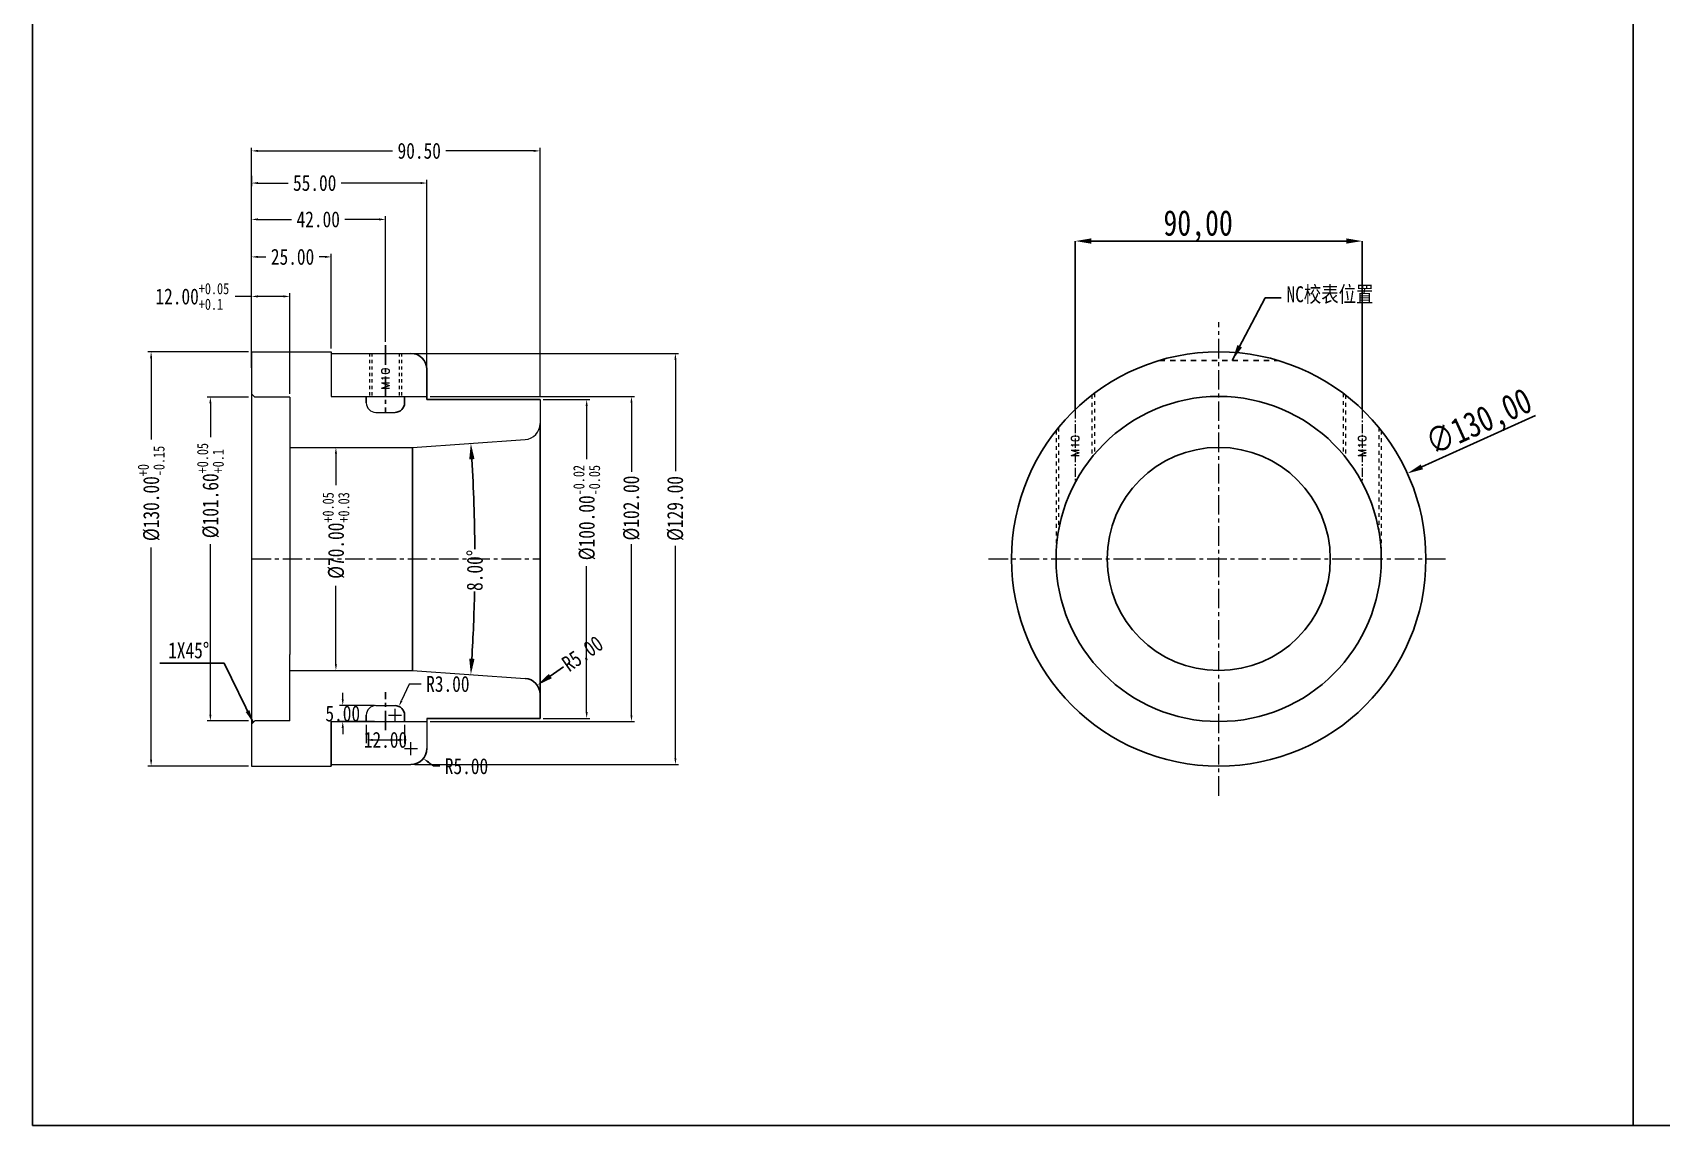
# Model space of a CAD drawing. Header units: millimetres. Extents: x 3372 to 4254, y -2880 to -2194.
# Drawn here: x 3372 to 3883, y -2880 to -2537 of the extents above; entities that cross this region are included whole.
import ezdxf
from ezdxf.enums import TextEntityAlignment as Align

# ---------------------------------------------------------------- set-up
doc = ezdxf.new("R2010")
doc.units = ezdxf.units.MM
doc.header["$LTSCALE"] = 16.335
doc.header["$PDMODE"] = 3
doc.header["$PDSIZE"] = 0.3125
doc.linetypes.add('CENTER', pattern=[0.6, 0.375, -0.075, 0.075, -0.075])
doc.linetypes.add('HIDDEN', pattern=[0.2, 0.1, -0.1])
doc.layers.get('0').update_dxf_attribs({"linetype": 'CONTINUOUS'})
doc.layers.get('Defpoints').update_dxf_attribs({"linetype": 'CONTINUOUS'})
doc.layers.add('DEFAULT_2', color=8, linetype='HIDDEN')
doc.layers.add('dim', color=82, linetype='CONTINUOUS', lineweight=9)
doc.layers.add('screw', color=33, linetype='CONTINUOUS', lineweight=13)
doc.styles.get("Standard").update_dxf_attribs({"font": 'txt', "width": 0.8})
doc.styles.add('TXT', font='txt.shx', dxfattribs={"bigfont": 'gbcbig.shx'})
doc.dimstyles.new('ISO-25', dxfattribs={"dimtxt": 8, "dimasz": 6, "dimexe": 1.25, "dimexo": 0.625, "dimgap": 0, "dimtad": 1, "dimdsep": 46, "dimtxsty": 'Standard', "dimcen": 0, "dimclrd": 4, "dimclre": 4, "dimclrt": 6, "dimazin": 0, "dimtfac": 1, "dimtofl": 0, "dimtmove": 0, "dimatfit": 3, "dimfxl": 0, "dimarcsym": 0})
doc.dimstyles.new('mold', dxfattribs={"dimtxt": 8, "dimasz": 5, "dimexe": 0, "dimexo": 0, "dimgap": 0, "dimtad": 1, "dimzin": 1, "dimtxsty": 'Standard', "dimcen": 0, "dimclrd": 4, "dimclre": 4, "dimclrt": 6, "dimazin": 0, "dimtfac": 1, "dimtofl": 0, "dimtmove": 0, "dimatfit": 3, "dimfxl": 0, "dimarcsym": 0})
doc.dimstyles.get("Standard").update_dxf_attribs({"dimtxt": 0.15625, "dimasz": 0.1875, "dimexe": 0.125, "dimexo": 0.0625, "dimtad": 0, "dimtih": 1, "dimtoh": 1, "dimdsep": 46, "dimtxsty": 'Standard', "dimcen": 0.09, "dimadec": 0, "dimazin": 0, "dimtp": 0.01, "dimtm": 0.01, "dimtfac": 1, "dimtofl": 0, "dimtmove": 0, "dimatfit": 3, "dimfxl": 0, "dimtolj": 1, "dimarcsym": 0})
doc.dimstyles.new('STANDARD$0', dxfattribs={"dimscale": 2, "dimtxt": 3, "dimasz": 3, "dimexe": 1.25, "dimexo": 0.625, "dimgap": 0.5, "dimtad": 0, "dimdsep": 46, "dimlunit": 6, "dimtxsty": 'Standard', "dimblk": 'CLOSEDBLANK', "dimcen": 0, "dimclrt": 2, "dimazin": 2, "dimtfac": 2, "dimtmove": 1, "dimatfit": 3, "dimfxl": 0, "dimtolj": 1, "dimtzin": 0, "dimarcsym": 0})

# ---------------------------------------------------------------- blocks, each defined once
blk = doc.blocks.new('*D77')
at = {"color": 1, "lineweight": 0, "transparency": 16777216}
for p, q in [((3440.08, -2651), (3427.16, -2651)), ((3440.08, -2752.6), (3427.16, -2752.6))]:
    blk.add_line(p, q, dxfattribs=at)
at = {"color": 0, "lineweight": 0, "transparency": 16777216}
for p, q in [((3428.16, -2653), (3428.16, -2663.55)), ((3428.16, -2750.6), (3428.16, -2697.15))]:
    blk.add_line(p, q, dxfattribs=at)
at = {"color": 0, "transparency": 16777216}
for points in [[(3427.83, -2653), (3428.5, -2653), (3428.16, -2651)], [(3427.83, -2750.6), (3428.5, -2750.6), (3428.16, -2752.6)]]:
    blk.add_solid(points, dxfattribs=at)
at = {"layer": 'Defpoints', "color": 0, "transparency": 16777216}
for p in [(3441.08, -2651), (3428.16, -2752.6), (3441.08, -2752.6)]:
    blk.add_point(p, dxfattribs=at)
at = {"color": 0, "lineweight": 0, "transparency": 16777216, "insert": (3428.16, -2680.35), "char_height": 5, "attachment_point": 5, "rotation": 90}
blk.add_mtext('\\A1;%%C101.60{\\H0.7x;\\S+0.05^ +0.1;}', dxfattribs=at)
blk = doc.blocks.new('*D78')
at = {"color": 0, "lineweight": 0, "transparency": 16777216}
for p, q in [((3441.08, -2619.43), (3435.96, -2619.43)), ((3451.08, -2619.43), (3443.08, -2619.43))]:
    blk.add_line(p, q, dxfattribs=at)
at = {"color": 1, "lineweight": 0, "transparency": 16777216}
for p, q in [((3441.08, -2641.8), (3441.08, -2618.43)), ((3453.08, -2650), (3453.08, -2618.43))]:
    blk.add_line(p, q, dxfattribs=at)
at = {"color": 0, "transparency": 16777216}
for points in [[(3443.08, -2619.09), (3443.08, -2619.76), (3441.08, -2619.43)], [(3451.08, -2619.09), (3451.08, -2619.76), (3453.08, -2619.43)]]:
    blk.add_solid(points, dxfattribs=at)
at = {"layer": 'Defpoints', "color": 0, "transparency": 16777216}
for p in [(3453.08, -2619.43), (3441.08, -2642.8), (3453.08, -2651)]:
    blk.add_point(p, dxfattribs=at)
at = {"color": 0, "lineweight": 0, "transparency": 16777216, "insert": (3422.49, -2619.43), "char_height": 5, "attachment_point": 5}
blk.add_mtext('\\A1;12.00{\\H0.7x;\\S+0.05^ +0.1;}', dxfattribs=at)
blk = doc.blocks.new('*D79')
at = {"color": 1, "lineweight": 0, "transparency": 16777216}
for p, q in [((3440.08, -2636.8), (3408.57, -2636.8)), ((3440.08, -2766.8), (3408.57, -2766.8))]:
    blk.add_line(p, q, dxfattribs=at)
at = {"color": 0, "lineweight": 0, "transparency": 16777216}
for p, q in [((3409.57, -2638.8), (3409.57, -2664.35)), ((3409.57, -2764.8), (3409.57, -2698.15))]:
    blk.add_line(p, q, dxfattribs=at)
at = {"color": 0, "transparency": 16777216}
for points in [[(3409.24, -2638.8), (3409.9, -2638.8), (3409.57, -2636.8)], [(3409.24, -2764.8), (3409.9, -2764.8), (3409.57, -2766.8)]]:
    blk.add_solid(points, dxfattribs=at)
at = {"layer": 'Defpoints', "color": 0, "transparency": 16777216}
for p in [(3441.08, -2636.8), (3409.57, -2766.8), (3441.08, -2766.8)]:
    blk.add_point(p, dxfattribs=at)
at = {"color": 0, "lineweight": 0, "transparency": 16777216, "insert": (3409.57, -2681.25), "char_height": 5, "attachment_point": 5, "rotation": 90}
blk.add_mtext('\\A1;%%C130.00{\\H0.7x;\\S+0^ -0.15;}', dxfattribs=at)
blk = doc.blocks.new('*D80')
at = {"color": 1, "lineweight": 0, "transparency": 16777216}
for p, q in [((3454.08, -2666.8), (3468.54, -2666.8)), ((3454.08, -2736.8), (3468.54, -2736.8))]:
    blk.add_line(p, q, dxfattribs=at)
at = {"color": 0, "lineweight": 0, "transparency": 16777216}
for p, q in [((3467.54, -2668.8), (3467.54, -2678.65)), ((3467.54, -2734.8), (3467.54, -2710.25))]:
    blk.add_line(p, q, dxfattribs=at)
at = {"color": 0, "transparency": 16777216}
for points in [[(3467.21, -2668.8), (3467.88, -2668.8), (3467.54, -2666.8)], [(3467.21, -2734.8), (3467.88, -2734.8), (3467.54, -2736.8)]]:
    blk.add_solid(points, dxfattribs=at)
at = {"layer": 'Defpoints', "color": 0, "transparency": 16777216}
for p in [(3453.08, -2666.8), (3453.08, -2736.8), (3467.54, -2736.8)]:
    blk.add_point(p, dxfattribs=at)
at = {"color": 0, "lineweight": 0, "transparency": 16777216, "insert": (3467.54, -2694.45), "char_height": 5, "attachment_point": 5, "rotation": 90}
blk.add_mtext('\\A1;%%C70.00{\\H0.7x;\\S+0.05^ +0.03;}', dxfattribs=at)
blk = doc.blocks.new('*D81')
at = {"color": 1, "lineweight": 0, "transparency": 16777216}
for p, q in [((3477.08, -2753.8), (3477.08, -2759.57)), ((3489.08, -2753.8), (3489.08, -2759.57))]:
    blk.add_line(p, q, dxfattribs=at)
at = {"color": 0, "lineweight": 0, "transparency": 16777216}
blk.add_line((3479.08, -2758.57), (3487.08, -2758.57), dxfattribs=at)
at = {"color": 0, "transparency": 16777216}
for points in [[(3479.08, -2758.23), (3479.08, -2758.9), (3477.08, -2758.57)], [(3487.08, -2758.23), (3487.08, -2758.9), (3489.08, -2758.57)]]:
    blk.add_solid(points, dxfattribs=at)
at = {"layer": 'Defpoints', "color": 0, "transparency": 16777216}
for p in [(3477.08, -2752.8), (3489.08, -2752.8), (3489.08, -2758.57)]:
    blk.add_point(p, dxfattribs=at)
at = {"color": 0, "lineweight": 0, "transparency": 16777216, "insert": (3483.08, -2758.57), "char_height": 5, "attachment_point": 5}
blk.add_mtext('\\A1;12.00', dxfattribs=at)
blk = doc.blocks.new('*D82')
at = {"color": 0, "lineweight": 0, "transparency": 16777216}
for p, q in [((3490.48, -2741.03), (3488.13, -2746.24)), ((3494.32, -2741.03), (3490.48, -2741.03))]:
    blk.add_line(p, q, dxfattribs=at)
at = {"color": 1, "lineweight": 0, "transparency": 16777216}
for p, q in [((3486.08, -2752.8), (3486.08, -2748.8)), ((3484.08, -2750.8), (3488.08, -2750.8))]:
    blk.add_line(p, q, dxfattribs=at)
at = {"color": 0, "transparency": 16777216}
blk.add_solid([(3487.83, -2746.1), (3488.44, -2746.38), (3487.31, -2748.06)], dxfattribs=at)
at = {"layer": 'Defpoints', "color": 0, "transparency": 16777216}
for p in [(3487.31, -2748.06), (3486.08, -2750.8)]:
    blk.add_point(p, dxfattribs=at)
at = {"color": 0, "lineweight": 0, "transparency": 16777216, "insert": (3502.65, -2741.03), "char_height": 5, "attachment_point": 5}
blk.add_mtext('\\A1;R3.00', dxfattribs=at)
blk = doc.blocks.new('*D89')
at = {"color": 1, "lineweight": 0, "transparency": 16777216}
for p, q in [((3441.08, -2641.8), (3441.08, -2606.03)), ((3466.08, -2635.8), (3466.08, -2606.03))]:
    blk.add_line(p, q, dxfattribs=at)
at = {"color": 0, "lineweight": 0, "transparency": 16777216}
for p, q in [((3443.08, -2607.03), (3445.6, -2607.03)), ((3464.08, -2607.03), (3462.27, -2607.03))]:
    blk.add_line(p, q, dxfattribs=at)
at = {"color": 0, "transparency": 16777216}
for points in [[(3443.08, -2606.69), (3443.08, -2607.36), (3441.08, -2607.03)], [(3464.08, -2606.69), (3464.08, -2607.36), (3466.08, -2607.03)]]:
    blk.add_solid(points, dxfattribs=at)
at = {"layer": 'Defpoints', "color": 0, "transparency": 16777216}
for p in [(3441.08, -2607.03), (3466.08, -2636.8), (3441.08, -2642.8)]:
    blk.add_point(p, dxfattribs=at)
at = {"color": 0, "lineweight": 0, "transparency": 16777216, "insert": (3453.94, -2607.03), "char_height": 5, "attachment_point": 5}
blk.add_mtext('\\A1;25.00', dxfattribs=at)
blk = doc.blocks.new('*D90')
at = {"color": 1, "lineweight": 0, "transparency": 16777216}
for p, q in [((3441.08, -2626.11), (3441.08, -2594.27)), ((3483.08, -2633.72), (3483.08, -2594.27))]:
    blk.add_line(p, q, dxfattribs=at)
at = {"color": 0, "lineweight": 0, "transparency": 16777216}
for p, q in [((3443.08, -2595.27), (3453.65, -2595.27)), ((3481.08, -2595.27), (3470.32, -2595.27))]:
    blk.add_line(p, q, dxfattribs=at)
at = {"color": 0, "transparency": 16777216}
for points in [[(3443.08, -2594.93), (3443.08, -2595.6), (3441.08, -2595.27)], [(3481.08, -2594.93), (3481.08, -2595.6), (3483.08, -2595.27)]]:
    blk.add_solid(points, dxfattribs=at)
at = {"layer": 'Defpoints', "color": 0, "transparency": 16777216}
for p in [(3441.08, -2595.27), (3441.08, -2627.11), (3483.08, -2634.72)]:
    blk.add_point(p, dxfattribs=at)
at = {"color": 0, "lineweight": 0, "transparency": 16777216, "insert": (3461.99, -2595.27), "char_height": 5, "attachment_point": 5}
blk.add_mtext('\\A1;42.00', dxfattribs=at)
blk = doc.blocks.new('*D83')
at = {"color": 1, "lineweight": 0, "transparency": 16777216}
for p, q in [((3492.08, -2637.3), (3575.03, -2637.3)), ((3492.28, -2766.29), (3575.03, -2766.29))]:
    blk.add_line(p, q, dxfattribs=at)
at = {"color": 0, "lineweight": 0, "transparency": 16777216}
for p, q in [((3574.03, -2639.3), (3574.03, -2674.3)), ((3574.03, -2764.29), (3574.03, -2697.63))]:
    blk.add_line(p, q, dxfattribs=at)
at = {"color": 0, "transparency": 16777216}
for points in [[(3573.7, -2639.3), (3574.36, -2639.3), (3574.03, -2637.3)], [(3573.7, -2764.29), (3574.36, -2764.29), (3574.03, -2766.29)]]:
    blk.add_solid(points, dxfattribs=at)
at = {"layer": 'Defpoints', "color": 0, "transparency": 16777216}
for p in [(3491.08, -2637.3), (3491.28, -2766.29), (3574.03, -2766.29)]:
    blk.add_point(p, dxfattribs=at)
at = {"color": 0, "lineweight": 0, "transparency": 16777216, "insert": (3574.03, -2685.96), "char_height": 5, "attachment_point": 5, "rotation": 90}
blk.add_mtext('\\A1;%%c129.00', dxfattribs=at)
blk = doc.blocks.new('*D84')
at = {"color": 1, "lineweight": 0, "transparency": 16777216}
for p, q in [((3479.65, -2747.8), (3468.68, -2747.8)), ((3479.65, -2752.8), (3468.68, -2752.8))]:
    blk.add_line(p, q, dxfattribs=at)
at = {"color": 0, "lineweight": 0, "transparency": 16777216}
for p, q in [((3469.68, -2745.8), (3469.68, -2743.8)), ((3469.68, -2754.8), (3469.68, -2756.8))]:
    blk.add_line(p, q, dxfattribs=at)
at = {"color": 0, "transparency": 16777216}
for points in [[(3469.35, -2745.8), (3470.01, -2745.8), (3469.68, -2747.8)], [(3469.35, -2754.8), (3470.01, -2754.8), (3469.68, -2752.8)]]:
    blk.add_solid(points, dxfattribs=at)
at = {"layer": 'Defpoints', "color": 0, "transparency": 16777216}
for p in [(3480.65, -2747.8), (3469.68, -2752.8), (3480.65, -2752.8)]:
    blk.add_point(p, dxfattribs=at)
at = {"color": 0, "lineweight": 0, "transparency": 16777216, "insert": (3469.68, -2750.3), "char_height": 5, "attachment_point": 5}
blk.add_mtext('\\A1;5.00', dxfattribs=at)
blk = doc.blocks.new('*D91')
at = {"color": 1, "lineweight": 0, "transparency": 16777216}
for p, q in [((3489.08, -2761.3), (3493.08, -2761.3)), ((3491.08, -2763.3), (3491.08, -2759.3))]:
    blk.add_line(p, q, dxfattribs=at)
at = {"color": 0, "lineweight": 0, "transparency": 16777216}
for p, q in [((3498.17, -2766.84), (3496.59, -2765.61)), ((3500.17, -2766.84), (3498.17, -2766.84))]:
    blk.add_line(p, q, dxfattribs=at)
at = {"color": 0, "transparency": 16777216}
blk.add_solid([(3496.8, -2765.34), (3496.39, -2765.87), (3495.02, -2764.38)], dxfattribs=at)
at = {"layer": 'Defpoints', "color": 0, "transparency": 16777216}
for p in [(3491.08, -2761.3), (3495.02, -2764.38)]:
    blk.add_point(p, dxfattribs=at)
at = {"color": 0, "lineweight": 0, "transparency": 16777216, "insert": (3508.5, -2766.84), "char_height": 5, "attachment_point": 5}
blk.add_mtext('\\A1;R5.00', dxfattribs=at)
blk = doc.blocks.new('*D85')
at = {"color": 1, "lineweight": 0, "transparency": 16777216}
for p, q in [((3532.58, -2651.8), (3547.19, -2651.8)), ((3532.58, -2751.8), (3547.19, -2751.8))]:
    blk.add_line(p, q, dxfattribs=at)
at = {"color": 0, "lineweight": 0, "transparency": 16777216}
for p, q in [((3546.19, -2653.8), (3546.19, -2670.46)), ((3546.19, -2749.8), (3546.19, -2704.06))]:
    blk.add_line(p, q, dxfattribs=at)
at = {"color": 0, "transparency": 16777216}
for points in [[(3545.86, -2653.8), (3546.52, -2653.8), (3546.19, -2651.8)], [(3545.86, -2749.8), (3546.52, -2749.8), (3546.19, -2751.8)]]:
    blk.add_solid(points, dxfattribs=at)
at = {"layer": 'Defpoints', "color": 0, "transparency": 16777216}
for p in [(3531.58, -2651.8), (3531.58, -2751.8), (3546.19, -2751.8)]:
    blk.add_point(p, dxfattribs=at)
at = {"color": 0, "lineweight": 0, "transparency": 16777216, "insert": (3546.19, -2687.26), "char_height": 5, "attachment_point": 5, "rotation": 90}
blk.add_mtext('\\A1;%%C100.00{\\H0.7x;\\S-0.02^ -0.05;}', dxfattribs=at)
blk = doc.blocks.new('*D86')
at = {"color": 1, "lineweight": 0, "transparency": 16777216}
for p, q in [((3441.08, -2641.8), (3441.08, -2572.77)), ((3531.58, -2650.8), (3531.58, -2572.77))]:
    blk.add_line(p, q, dxfattribs=at)
at = {"color": 0, "lineweight": 0, "transparency": 16777216}
for p, q in [((3443.08, -2573.77), (3485.33, -2573.77)), ((3529.58, -2573.77), (3502, -2573.77))]:
    blk.add_line(p, q, dxfattribs=at)
at = {"color": 0, "transparency": 16777216}
for points in [[(3443.08, -2573.44), (3443.08, -2574.1), (3441.08, -2573.77)], [(3529.58, -2573.44), (3529.58, -2574.1), (3531.58, -2573.77)]]:
    blk.add_solid(points, dxfattribs=at)
at = {"layer": 'Defpoints', "color": 0, "transparency": 16777216}
for p in [(3531.58, -2573.77), (3441.08, -2642.8), (3531.58, -2651.8)]:
    blk.add_point(p, dxfattribs=at)
at = {"color": 0, "lineweight": 0, "transparency": 16777216, "insert": (3493.67, -2573.77), "char_height": 5, "attachment_point": 5}
blk.add_mtext('\\A1;90.50', dxfattribs=at)
blk = doc.blocks.new('*D87')
at = {"color": 1, "lineweight": 0, "transparency": 16777216}
for p, q in [((3497.08, -2650.8), (3561.25, -2650.8)), ((3497.08, -2752.8), (3561.25, -2752.8))]:
    blk.add_line(p, q, dxfattribs=at)
at = {"color": 0, "lineweight": 0, "transparency": 16777216}
for p, q in [((3560.25, -2652.8), (3560.25, -2674.49)), ((3560.25, -2750.8), (3560.25, -2697.16))]:
    blk.add_line(p, q, dxfattribs=at)
at = {"color": 0, "transparency": 16777216}
for points in [[(3559.92, -2652.8), (3560.58, -2652.8), (3560.25, -2650.8)], [(3559.92, -2750.8), (3560.58, -2750.8), (3560.25, -2752.8)]]:
    blk.add_solid(points, dxfattribs=at)
at = {"layer": 'Defpoints', "color": 0, "transparency": 16777216}
for p in [(3496.08, -2650.8), (3496.08, -2752.8), (3560.25, -2752.8)]:
    blk.add_point(p, dxfattribs=at)
at = {"color": 0, "lineweight": 0, "transparency": 16777216, "insert": (3560.25, -2685.83), "char_height": 5, "attachment_point": 5, "rotation": 90}
blk.add_mtext('\\A1;%%c102.00', dxfattribs=at)
blk = doc.blocks.new('*D92')
at = {"color": 1, "lineweight": 0, "transparency": 16777216}
for p, q in [((3441.08, -2581.64), (3441.08, -2584.86)), ((3496.08, -2641.3), (3496.08, -2582.86))]:
    blk.add_line(p, q, dxfattribs=at)
at = {"color": 0, "lineweight": 0, "transparency": 16777216}
for p, q in [((3443.08, -2583.86), (3452.55, -2583.86)), ((3494.08, -2583.86), (3469.22, -2583.86))]:
    blk.add_line(p, q, dxfattribs=at)
at = {"color": 0, "transparency": 16777216}
for points in [[(3443.08, -2583.53), (3443.08, -2584.19), (3441.08, -2583.86)], [(3494.08, -2583.53), (3494.08, -2584.19), (3496.08, -2583.86)]]:
    blk.add_solid(points, dxfattribs=at)
at = {"layer": 'Defpoints', "color": 0, "transparency": 16777216}
for p in [(3441.08, -2580.64), (3441.08, -2583.86), (3496.08, -2642.3)]:
    blk.add_point(p, dxfattribs=at)
at = {"color": 0, "lineweight": 0, "transparency": 16777216, "insert": (3460.88, -2583.86), "char_height": 5, "attachment_point": 5}
blk.add_mtext('\\A1;55.00', dxfattribs=at)
blk = doc.blocks.new('*D93')
at = {"color": 4, "lineweight": -2, "transparency": 16777216}
for start, end in [(0.3409, 3.4492), (356.5508, 358.8719)]:
    blk.add_arc((2991.05, -2701.8), 520.07, start, end, dxfattribs=at)
at = {"color": 4, "transparency": 16777216}
for points in [[(3509.36, -2670.56), (3511.02, -2670.46), (3509.86, -2665.52)], [(3511.02, -2733.14), (3509.36, -2733.03), (3509.86, -2738.08)]]:
    blk.add_solid(points, dxfattribs=at)
at = {"layer": 'Defpoints', "color": 0, "transparency": 16777216}
for p in [(3491.58, -2666.8), (3526.93, -2664.33), (3510.99, -2689.7), (3491.58, -2736.8), (3526.93, -2739.27)]:
    blk.add_point(p, dxfattribs=at)
at = {"color": 6, "transparency": 16777216, "insert": (3511.12, -2705.37), "char_height": 5, "attachment_point": 5, "rotation": 89.6064}
blk.add_mtext('\\A1;8.00\\M+5A1E3', dxfattribs=at)
blk = doc.blocks.new('*D88')
at = {"color": 4, "lineweight": -2, "transparency": 16777216}
blk.add_line((3538.88, -2735.68), (3534.78, -2738.54), dxfattribs=at)
at = {"color": 4, "transparency": 16777216}
blk.add_solid([(3534.31, -2737.86), (3535.26, -2739.22), (3530.68, -2741.4)], dxfattribs=at)
at = {"layer": 'Defpoints', "color": 0, "transparency": 16777216}
for p in [(3530.68, -2741.4), (3526.58, -2744.26)]:
    blk.add_point(p, dxfattribs=at)
at = {"color": 6, "transparency": 16777216, "insert": (3544.9, -2731.49), "char_height": 5, "attachment_point": 5, "rotation": 34.878}
blk.add_mtext('\\A1;R5.00', dxfattribs=at)
blk = doc.blocks.new('*D94')
at = {"color": 4, "lineweight": -2, "transparency": 16777216}
for p, q in [((3699.45, -2654.89), (3699.45, -2602.06)), ((3784.45, -2602.06), (3704.45, -2602.06)), ((3789.45, -2654.89), (3789.45, -2602.06))]:
    blk.add_line(p, q, dxfattribs=at)
at = {"color": 4, "transparency": 16777216}
for points in [[(3704.45, -2601.22), (3704.45, -2602.89), (3699.45, -2602.06)], [(3784.45, -2601.22), (3784.45, -2602.89), (3789.45, -2602.06)]]:
    blk.add_solid(points, dxfattribs=at)
at = {"layer": 'Defpoints', "color": 0, "transparency": 16777216}
for p in [(3699.45, -2602.06), (3699.45, -2654.89), (3789.45, -2654.89)]:
    blk.add_point(p, dxfattribs=at)
at = {"color": 6, "transparency": 16777216, "insert": (3738, -2597.39), "char_height": 8, "attachment_point": 5}
blk.add_mtext('90,00', dxfattribs=at)
blk = doc.blocks.new('*D95')
at = {"color": 4, "lineweight": -2, "transparency": 16777216}
blk.add_line((3843.85, -2656.74), (3808.21, -2672.9), dxfattribs=at)
at = {"color": 4, "transparency": 16777216}
blk.add_solid([(3807.86, -2672.14), (3808.55, -2673.66), (3803.65, -2674.96)], dxfattribs=at)
at = {"layer": 'Defpoints', "color": 0, "transparency": 16777216}
for p in [(3803.65, -2674.96), (3685.25, -2728.64)]:
    blk.add_point(p, dxfattribs=at)
at = {"color": 6, "transparency": 16777216, "insert": (3826.38, -2659.54), "char_height": 8, "attachment_point": 5, "rotation": 24.3856}
blk.add_mtext('∅130,00', dxfattribs=at)

msp = doc.modelspace()

# ---------------------------------------------------------------- linework, layer by layer
at = {"ltscale": 0.5}
for p, q in [((3874.511, -2193.794), (3874.511, -2879.508)), ((3531.578, -2751.799), (3531.578, -2744.259))]:
    msp.add_line(p, q, dxfattribs=at)
at = {"color": 1, "linetype": 'CENTER', "lineweight": 0}
for p, q in [((3744.453, -2776.079), (3744.453, -2627.518)), ((3441.078, -2701.799), (3531.578, -2701.799)), ((3672.248, -2701.799), (3816.657, -2701.799))]:
    msp.add_line(p, q, dxfattribs=at)
at = {"color": 1, "linetype": 'CENTER'}
for p, q in [((3483.078, -2634.717), (3483.078, -2655.799)), ((3483.078, -2755.544), (3483.078, -2743.568))]:
    msp.add_line(p, q, dxfattribs=at)
at = {"lineweight": 0}
for p, q in [((3441.078, -2636.799), (3466.078, -2636.799)), ((3441.078, -2636.799), (3441.078, -2649.999)), ((3466.078, -2636.799), (3466.078, -2650.799)), ((3466.078, -2637.299), (3491.078, -2637.299)), ((3441.078, -2649.999), (3442.078, -2650.999)), ((3441.078, -2649.999), (3441.078, -2766.799)), ((3453.078, -2650.999), (3442.078, -2650.999)), ((3453.078, -2650.999), (3453.078, -2671.799)), ((3466.078, -2650.799), (3496.078, -2650.799)), ((3480.078, -2655.799), (3486.078, -2655.799)), ((3531.578, -2651.799), (3531.578, -2659.339)), ((3453.078, -2666.799), (3491.578, -2666.799)), ((3491.578, -2666.799), (3526.927, -2664.327)), ((3453.078, -2671.799), (3453.078, -2731.799)), ((3453.078, -2752.599), (3453.078, -2731.799)), ((3453.078, -2736.799), (3491.578, -2736.799)), ((3491.578, -2736.799), (3526.927, -2739.271)), ((3480.078, -2747.799), (3486.078, -2747.799)), ((3442.078, -2752.599), (3441.078, -2753.599)), ((3441.078, -2753.599), (3441.078, -2760.799)), ((3453.078, -2752.599), (3442.078, -2752.599)), ((3466.078, -2752.799), (3496.078, -2752.799)), ((3496.078, -2751.799), (3496.078, -2761.299)), ((3441.078, -2766.799), (3466.078, -2766.799)), ((3466.078, -2766.299), (3491.078, -2766.299))]:
    msp.add_line(p, q, dxfattribs=at)
for p, q in [((3496.078, -2642.299), (3496.078, -2651.799)), ((3477.078, -2650.799), (3477.078, -2652.799)), ((3489.078, -2650.799), (3489.078, -2652.799)), ((3531.578, -2651.799), (3496.078, -2651.799)), ((3531.578, -2659.339), (3531.578, -2744.259)), ((3491.578, -2736.799), (3491.578, -2666.799)), ((3466.078, -2752.799), (3466.078, -2766.799)), ((3477.078, -2752.799), (3477.078, -2750.799)), ((3489.078, -2752.799), (3489.078, -2750.799)), ((3531.578, -2751.799), (3496.078, -2751.799))]:
    msp.add_line(p, q)
at = {"ltscale": 0.5}
msp.add_lwpolyline([(3372.387, -2193.794), (4254.076, -2193.794), (4254.076, -2879.508), (3372.387, -2879.508)], close=True, dxfattribs=at)
for radius in [65, 35]:
    msp.add_circle((3744.453, -2701.799), radius, dxfattribs=at)
msp.add_circle((3744.453, -2701.799), 51)
for centre, radius, start, end in [((3491.078, -2642.299), 5, 0, 90), ((3486.078, -2652.799), 3, 270, 0), ((3486.078, -2750.799), 3, 0, 90), ((3491.078, -2761.299), 5, 270, 0)]:
    msp.add_arc(centre, radius, start, end)
at = {"lineweight": 0}
for centre, radius, start, end in [((3480.078, -2652.799), 3, 180, 270), ((3526.578, -2659.339), 5, 274, 0), ((3480.078, -2750.799), 3, 90, 180)]:
    msp.add_arc(centre, radius, start, end, dxfattribs=at)
at = {"ltscale": 0.5}
msp.add_arc((3526.578, -2744.259), 5, 0, 86, dxfattribs=at)
at = {"layer": 'DEFAULT_2', "color": 8, "linetype": 'HIDDEN'}
msp.add_line((3725.963, -2639.484), (3762.942, -2639.484), dxfattribs=at)
at = {"layer": 'screw', "color": 92, "linetype": 'HIDDEN', "ltscale": 0.621977}
for p, q in [((3478.078, -2637.299), (3478.078, -2650.799)), ((3488.078, -2637.299), (3488.078, -2650.799))]:
    msp.add_line(p, q, dxfattribs=at)
at = {"layer": 'screw', "linetype": 'HIDDEN', "ltscale": 0.621977}
for p, q in [((3478.828, -2637.299), (3478.828, -2650.799)), ((3487.328, -2637.299), (3487.328, -2650.799))]:
    msp.add_line(p, q, dxfattribs=at)
at = {"layer": 'screw', "linetype": 'HIDDEN', "ltscale": 0.746373}
for p, q in [((3704.703, -2650.37), (3704.703, -2669.847)), ((3784.203, -2650.37), (3784.203, -2669.847)), ((3694.203, -2660.569), (3694.203, -2693.085)), ((3794.703, -2660.569), (3794.703, -2693.085))]:
    msp.add_line(p, q, dxfattribs=at)
at = {"layer": 'screw', "color": 92, "linetype": 'HIDDEN', "ltscale": 0.746373}
for p, q in [((3705.453, -2649.799), (3705.453, -2668.936)), ((3783.453, -2649.799), (3783.453, -2668.936)), ((3693.453, -2661.5), (3693.453, -2701.799)), ((3795.453, -2661.5), (3795.453, -2701.799))]:
    msp.add_line(p, q, dxfattribs=at)
at = {"layer": 'screw', "color": 1, "linetype": 'CENTER', "ltscale": 0.466483}
for p, q in [((3699.453, -2654.895), (3699.453, -2677.799)), ((3789.453, -2654.895), (3789.453, -2677.799))]:
    msp.add_line(p, q, dxfattribs=at)

# ---------------------------------------------------------------- texts
at = {"insert": (3414.91, -2727.956), "char_height": 5, "width": 18.00079, "attachment_point": 1}
msp.add_mtext('{\\fSimSun|b0|i0|c134|p2;1X45%%D}', dxfattribs=at)
at = {"layer": 'dim', "insert": (3765.723, -2619.013), "char_height": 5, "attachment_point": 4}
msp.add_mtext('\\A1;NC{\\fSimSun|b0|i0|c134|p2;校表位置}', dxfattribs=at)
at = {"layer": 'screw', "color": 6, "linetype": 'HIDDEN', "ltscale": 0.621977, "style": 'TXT'}
for p in [(3483.078, -2645.258), (3699.453, -2666.347), (3789.453, -2666.347)]:
    msp.add_text('M10', height=2.5, rotation=90, dxfattribs=at).set_placement(p, align=Align.MIDDLE)

# ---------------------------------------------------------------- dimensions: what is measured, and where the dimension line sits
at = {"lineweight": 0}
for base, p1, p2, dimstyle, override, picture, middle in [((3531.578, -2573.77), (3441.078, -2642.799), (3531.578, -2651.799), 'Standard', {"dimtxt": 5, "dimasz": 2, "dimexe": 1, "dimexo": 1, "dimgap": 1, "dimzin": 0, "dimdsep": 0, "dimcen": 2, "dimclre": 1, "dimtol": 0, "dimtp": 0, "dimtm": 0, "dimtzin": 0, "dimlwd": 0, "dimlwe": 0}, '*D86', (3493.666, -2573.77)), ((3441.078, -2583.861), (3496.078, -2642.299), (3441.078, -2580.637), 'STANDARD$0', {"dimscale": 1, "dimtxt": 5, "dimasz": 2, "dimexe": 1, "dimexo": 1, "dimgap": 1, "dimtih": 1, "dimtoh": 1, "dimzin": 0, "dimdsep": 0, "dimlunit": 2, "dimcen": 2, "dimclre": 1, "dimclrt": 0, "dimadec": 0, "dimazin": 0, "dimtfac": 1, "dimtofl": 0, "dimtmove": 0, "dimlwd": 0, "dimlwe": 0}, '*D92', (3460.884, -2583.861)), ((3441.078, -2595.266), (3483.078, -2634.717), (3441.078, -2627.113), 'Standard', {"dimtxt": 5, "dimasz": 2, "dimexe": 1, "dimexo": 1, "dimgap": 1, "dimzin": 0, "dimdsep": 0, "dimcen": 2, "dimclre": 1, "dimtol": 0, "dimtp": 0, "dimtm": 0, "dimtzin": 0, "dimlwd": 0, "dimlwe": 0}, '*D90', (3461.987, -2595.266)), ((3441.078, -2607.027), (3466.078, -2636.799), (3441.078, -2642.799), 'Standard', {"dimtxt": 5, "dimasz": 2, "dimexe": 1, "dimexo": 1, "dimgap": 1, "dimzin": 0, "dimdsep": 0, "dimcen": 2, "dimclre": 1, "dimtol": 0, "dimtp": 0, "dimtm": 0, "dimtzin": 0, "dimlwd": 0, "dimlwe": 0}, '*D89', (3453.938, -2607.027)), ((3489.078, -2758.567), (3477.078, -2752.799), (3489.078, -2752.799), 'Standard', {"dimtxt": 5, "dimasz": 2, "dimexe": 1, "dimexo": 1, "dimgap": 1, "dimzin": 0, "dimdsep": 0, "dimcen": 2, "dimclre": 1, "dimtol": 0, "dimtp": 0, "dimtm": 0, "dimtzin": 0, "dimlwd": 0, "dimlwe": 0}, '*D81', (3483.078, -2758.567))]:
    dim = msp.add_linear_dim(base=base, p1=p1, p2=p2, dimstyle=dimstyle, override=override, dxfattribs=at)
    dim.commit()
    dim.dimension.update_dxf_attribs({"geometry": picture, "text_midpoint": middle, "dimtype": 160})
dim = msp.add_linear_dim(base=(3699.453, -2602.056), p1=(3789.453, -2654.895), p2=(3699.453, -2654.895), dimstyle='mold')
dim.commit()
dim.dimension.update_dxf_attribs({"geometry": '*D94', "text_midpoint": (3737.997, -2602.056), "dimtype": 160})
dim = msp.add_linear_dim(base=(3453.078, -2619.428), p1=(3441.078, -2642.799), p2=(3453.078, -2650.999), text='<>{\\H0.7x;\\S+0.05^ +0.1;}', dimstyle='Standard', override={"dimtxt": 5, "dimasz": 2, "dimexe": 1, "dimexo": 1, "dimgap": 1, "dimzin": 0, "dimdsep": 0, "dimcen": 2, "dimclre": 1, "dimtol": 0, "dimtp": 0, "dimtm": 0, "dimtzin": 0, "dimlwd": 0, "dimlwe": 0}, dxfattribs=at)
dim.commit()
dim.dimension.update_dxf_attribs({"geometry": '*D78', "text_midpoint": (3422.495, -2619.428), "dimtype": 160})
for base, p1, p2, text, dimstyle, override, picture, middle in [((3409.571, -2766.799), (3441.078, -2636.799), (3441.078, -2766.799), '%%C<>{\\H0.7x;\\S+0^ -0.15;}', 'STANDARD$0', {"dimscale": 1, "dimtxt": 5, "dimasz": 2, "dimexe": 1, "dimexo": 1, "dimgap": 1, "dimzin": 0, "dimdsep": 0, "dimlunit": 2, "dimcen": 2, "dimclre": 1, "dimclrt": 0, "dimadec": 0, "dimazin": 0, "dimtfac": 1, "dimtofl": 0, "dimtmove": 0, "dimlwd": 0, "dimlwe": 0}, '*D79', (3409.571, -2681.247)), ((3574.03, -2766.295), (3491.078, -2637.299), (3491.279, -2766.295), '%%c<>', 'Standard', {"dimtxt": 5, "dimasz": 2, "dimexe": 1, "dimexo": 1, "dimgap": 1, "dimtih": 0, "dimtoh": 0, "dimzin": 0, "dimdsep": 0, "dimcen": 2, "dimclre": 1, "dimtol": 0, "dimlim": 0, "dimtp": 0, "dimtm": 0, "dimtzin": 0, "dimlwd": 0, "dimlwe": 0}, '*D83', (3574.03, -2685.963)), ((3428.164, -2752.599), (3441.078, -2650.999), (3441.078, -2752.599), '%%C<>{\\H0.7x;\\S+0.05^ +0.1;}', 'STANDARD$0', {"dimscale": 1, "dimtxt": 5, "dimasz": 2, "dimexe": 1, "dimexo": 1, "dimgap": 1, "dimzin": 0, "dimdsep": 0, "dimlunit": 2, "dimcen": 2, "dimclre": 1, "dimclrt": 0, "dimadec": 0, "dimazin": 0, "dimtfac": 1, "dimtofl": 0, "dimtmove": 0, "dimlwd": 0, "dimlwe": 0}, '*D77', (3428.164, -2680.351)), ((3560.251, -2752.799), (3496.078, -2650.799), (3496.078, -2752.799), '%%c<>', 'STANDARD$0', {"dimscale": 1, "dimtxt": 5, "dimasz": 2, "dimexe": 1, "dimexo": 1, "dimgap": 1, "dimzin": 0, "dimdsep": 0, "dimlunit": 2, "dimcen": 2, "dimclre": 1, "dimclrt": 0, "dimadec": 0, "dimazin": 0, "dimtfac": 1, "dimtofl": 0, "dimtmove": 0, "dimlwd": 0, "dimlwe": 0}, '*D87', (3560.251, -2685.828)), ((3546.191, -2751.799), (3531.578, -2651.799), (3531.578, -2751.799), '%%C<>{\\H0.7x;\\S-0.02^ -0.05;}', 'STANDARD$0', {"dimscale": 1, "dimtxt": 5, "dimasz": 2, "dimexe": 1, "dimexo": 1, "dimgap": 1, "dimzin": 0, "dimdsep": 0, "dimlunit": 2, "dimcen": 2, "dimclre": 1, "dimclrt": 0, "dimadec": 0, "dimazin": 0, "dimtfac": 1, "dimtofl": 0, "dimtmove": 0, "dimlwd": 0, "dimlwe": 0}, '*D85', (3546.191, -2687.256)), ((3467.544, -2736.799), (3453.078, -2666.799), (3453.078, -2736.799), '%%C<>{\\H0.7x;\\S+0.05^ +0.03;}', 'STANDARD$0', {"dimscale": 1, "dimtxt": 5, "dimasz": 2, "dimexe": 1, "dimexo": 1, "dimgap": 1, "dimzin": 0, "dimdsep": 0, "dimlunit": 2, "dimcen": 2, "dimclre": 1, "dimclrt": 0, "dimadec": 0, "dimazin": 0, "dimtfac": 1, "dimtofl": 0, "dimtmove": 0, "dimlwd": 0, "dimlwe": 0}, '*D80', (3467.544, -2694.453))]:
    dim = msp.add_linear_dim(base=base, p1=p1, p2=p2, angle=90, text=text, dimstyle=dimstyle, override=override, dxfattribs=at)
    dim.commit()
    dim.dimension.update_dxf_attribs({"geometry": picture, "text_midpoint": middle, "dimtype": 160})
dim = msp.add_diameter_dim_2p(p1=(3685.251, -2728.636), p2=(3803.654, -2674.962), dimstyle='mold')
dim.commit()
dim.dimension.update_dxf_attribs({"geometry": '*D95', "text_midpoint": (3826.379, -2659.536)})
dim = msp.add_angular_dim_2l(base=(3510.989, -2689.697), line1=((3491.578, -2736.799), (3526.927, -2739.271)), line2=((3491.578, -2666.799), (3526.927, -2664.327)), dimstyle='Standard', override={"dimtxt": 5, "dimasz": 5, "dimexe": 0, "dimexo": 0, "dimgap": 0, "dimtih": 0, "dimtoh": 0, "dimzin": 0, "dimcen": 0, "dimclrd": 4, "dimclre": 4, "dimclrt": 6, "dimadec": 2, "dimtp": 0, "dimtm": 0, "dimtzin": 0})
dim.commit()
dim.dimension.update_dxf_attribs({"geometry": '*D93', "text_midpoint": (3511.117, -2705.372), "dimtype": 162})
dim = msp.add_radius_dim(center=(3526.578, -2744.259), mpoint=(3530.68, -2741.399), dimstyle='Standard', override={"dimtxt": 5, "dimasz": 5, "dimexe": 0, "dimexo": 0, "dimgap": 0, "dimtih": 0, "dimtoh": 0, "dimzin": 0, "dimcen": 0, "dimclrd": 4, "dimclre": 4, "dimclrt": 6, "dimadec": 2, "dimtp": 0, "dimtm": 0, "dimtzin": 0})
dim.commit()
dim.dimension.update_dxf_attribs({"geometry": '*D88', "text_midpoint": (3544.9, -2731.488)})
dim = msp.add_radius_dim(center=(3486.078, -2750.799), mpoint=(3487.312, -2748.064), dimstyle='Standard', override={"dimtxt": 5, "dimasz": 2, "dimexe": 1, "dimexo": 1, "dimgap": 1, "dimzin": 0, "dimdsep": 0, "dimcen": 2, "dimclre": 1, "dimtol": 0, "dimtp": 0, "dimtm": 0, "dimtzin": 0, "dimlwd": 0, "dimlwe": 0}, dxfattribs=at)
dim.commit()
dim.dimension.update_dxf_attribs({"geometry": '*D82', "text_midpoint": (3502.652, -2741.029), "dimtype": 164})
dim = msp.add_linear_dim(base=(3469.681, -2752.799), p1=(3480.651, -2747.799), p2=(3480.651, -2752.799), angle=90, dimstyle='Standard', override={"dimtxt": 5, "dimasz": 2, "dimexe": 1, "dimexo": 1, "dimgap": 1, "dimzin": 0, "dimdsep": 0, "dimcen": 2, "dimclre": 1, "dimtol": 0, "dimtp": 0, "dimtm": 0, "dimtzin": 0, "dimlwd": 0, "dimlwe": 0}, dxfattribs=at)
dim.commit()
dim.dimension.update_dxf_attribs({"geometry": '*D84', "text_midpoint": (3469.681, -2750.299), "dimtype": 160})
dim = msp.add_radius_dim(center=(3491.078, -2761.299), mpoint=(3495.019, -2764.376), dimstyle='Standard', override={"dimtxt": 5, "dimasz": 2, "dimexe": 1, "dimexo": 1, "dimgap": 1, "dimzin": 0, "dimdsep": 0, "dimcen": 2, "dimclre": 1, "dimtol": 0, "dimtp": 0, "dimtm": 0, "dimtzin": 0, "dimlwd": 0, "dimlwe": 0}, dxfattribs=at)
dim.commit()
dim.dimension.update_dxf_attribs({"geometry": '*D91', "text_midpoint": (3508.505, -2766.839)})

# ---------------------------------------------------------------- leaders
msp.add_leader([(3441.578, -2753.099), (3432.444, -2734.453), (3412.322, -2734.453)], dimstyle='ISO-25', override={"dimtxt": 4.5, "dimasz": 4, "dimexe": 0, "dimexo": 0, "dimgap": 0, "dimtad": 0, "dimdsep": 46, "dimclrd": 256, "dimclre": 3, "dimclrt": 6, "dimtofl": 0})
at = {"layer": 'dim', "annotation_type": 0, "has_hookline": 1, "hookline_direction": 0, "text_width": 30.556}
msp.add_leader([(3748.712, -2639.484), (3759.042, -2619.825), (3764.042, -2619.825)], dimstyle='Standard', override={"dimtxt": 2.5, "dimasz": 5, "dimexe": 0, "dimexo": 0, "dimgap": 0.49975, "dimtad": 0, "dimzin": 0, "dimcen": 0, "dimadec": 2, "dimtol": 0, "dimtzin": 0}, dxfattribs=at)

doc.saveas('drawing.dxf')
